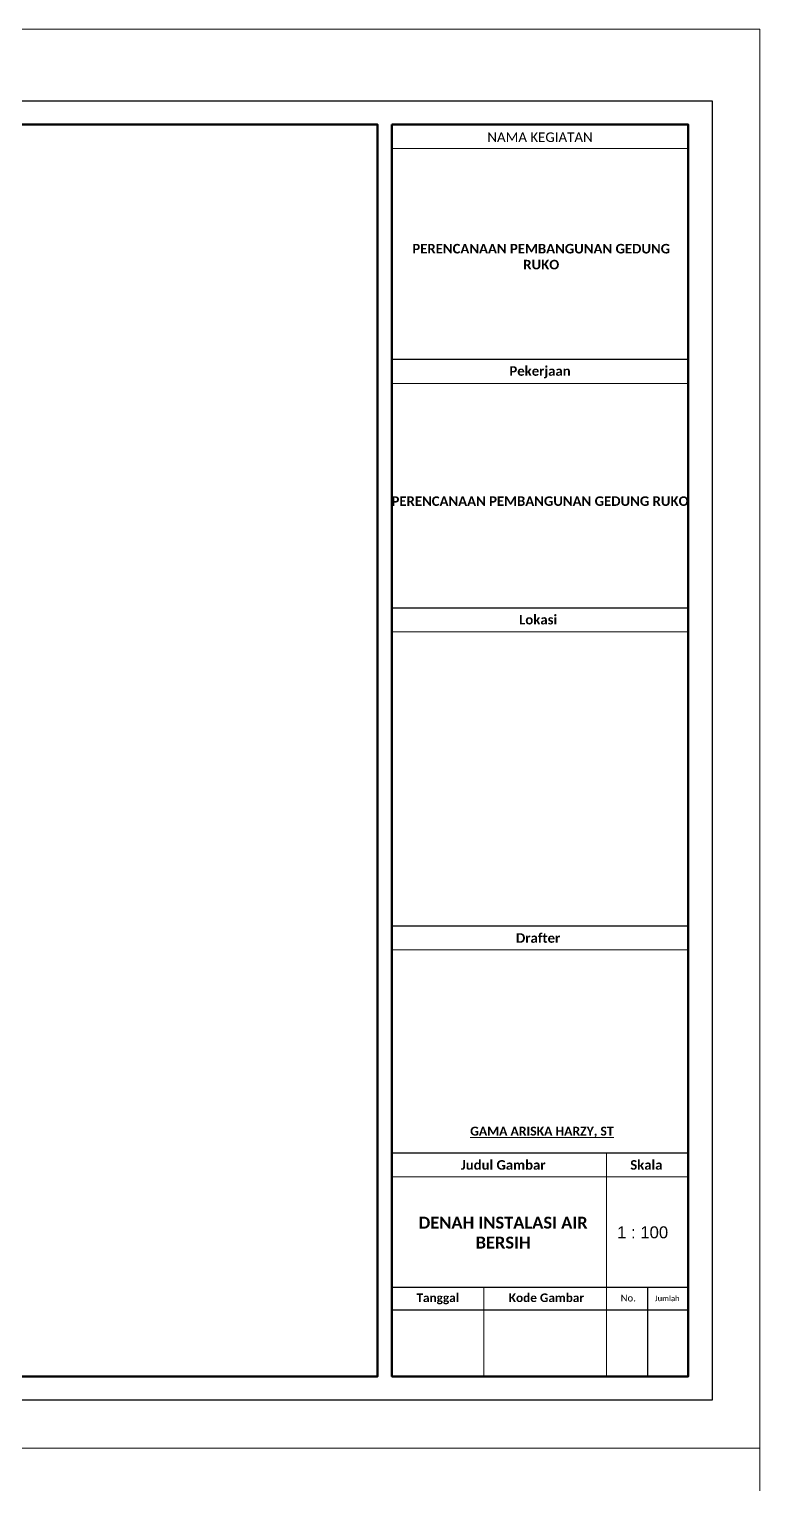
# Model space of a CAD drawing. Header units: centimetres. Extents: x 134057 to 145613, y 5028 to 39996.
# Drawn here: x 142788 to 144755, y 32243 to 36160 of the extents above; entities that cross this region are included whole.
import ezdxf

# ---------------------------------------------------------------- set-up
doc = ezdxf.new("R2010")
doc.units = ezdxf.units.CM
for name, color, linetype, lineweight in [('a. line t', 7, 'Continuous', 50), ('Kertas', 252, 'Continuous', 20), ('Legenda', 252, 'Continuous', 20)]:
    doc.layers.add(name, color=color, linetype=linetype, lineweight=lineweight)
doc.styles.get("Standard").update_dxf_attribs({"font": 'arial.ttf'})

msp = doc.modelspace()

# ---------------------------------------------------------------- linework, layer by layer
at = {"layer": 'Kertas'}
for points in [[(139416.657, 36160.336), (144754.972, 36160.336), (144754.972, 32339.904), (139416.657, 32339.904)], [(139416.657, 32339.904), (144754.972, 32339.904), (144754.972, 28519.471), (139416.657, 28519.471)]]:
    msp.add_lwpolyline(points, close=True, dxfattribs=at)
at = {"layer": 'Legenda', "color": 1, "lineweight": 20}
for p, q in [((144562.021, 35838.751), (143764.489, 35838.751)), ((144562.021, 35206.461), (143764.489, 35206.461)), ((144562.718, 34537.35), (143765.187, 34537.35)), ((144562.718, 33681.199), (143765.187, 33681.199)), ((144342.395, 33134.247), (144342.395, 32532.855)), ((143764.489, 33069.93), (144562.021, 33069.93)), ((144011.78, 32772.241), (144011.78, 32532.855))]:
    msp.add_line(p, q, dxfattribs=at)
at = {"layer": 'Legenda', "color": 1, "lineweight": 30}
for p, q in [((144562.021, 35270.778), (143764.489, 35270.778)), ((144562.718, 34601.667), (143765.187, 34601.667)), ((144562.718, 33745.516), (143765.187, 33745.516)), ((144562.021, 33134.247), (143764.489, 33134.247)), ((144562.021, 32772.241), (143764.489, 32772.241)), ((144452.208, 32772.241), (144452.208, 32532.855)), ((144562.021, 32711.463), (143764.489, 32711.463))]:
    msp.add_line(p, q, dxfattribs=at)
at = {"layer": 'Legenda', "color": 5, "lineweight": 30}
msp.add_lwpolyline([(139609.608, 35967.385), (144626.338, 35967.385), (144626.338, 32468.538), (139609.608, 32468.538)], close=True, dxfattribs=at)
at = {"layer": 'Legenda', "color": 1, "lineweight": 50}
for points in [[(139673.925, 35903.068), (143725.899, 35903.068), (143725.899, 32532.855), (139673.925, 32532.855)], [(143764.489, 35903.068), (144562.021, 35903.068), (144562.021, 32532.855), (143764.489, 32532.855)]]:
    msp.add_lwpolyline(points, close=True, dxfattribs=at)

# ---------------------------------------------------------------- texts
at = {"layer": 'a. line t', "color": 2}
msp.add_text('1 : 100', height=32.1585, dxfattribs=at).set_placement((144370.758, 32904.748))
at = {"layer": 'a. line t', "color": 2, "lineweight": 20, "attachment_point": 5}
for s, insert, char_height, width in [('{\\fCandara|b0|i0|c0|p34;NAMA KEGIATAN}', (144163.255, 35869.118), 25.72682, 797.53136), ('{\\fCandara|b1|i0|c0|p34;PERENCANAAN PEMBANGUNAN GEDUNG RUKO}', (144166.524, 35547.553), 25.72682, 697.36613), ('{\\fCandara|b1|i0|c0|p34;Pekerjaan}', (144163.255, 35236.442), 25.72682, 797.53136), ('{\\fCandara|b1|i0|c0|p34;PERENCANAAN PEMBANGUNAN GEDUNG RUKO }', (144163.255, 34889.346), 25.72682, 797.53136), ('{\\fCandara|b1|i0|c0|p34;Lokasi}', (144158.138, 34570.214), 25.72682, 797.53136), ('{\\fCandara|b1|i0|c0|p34;Drafter}', (144158.138, 33713.114), 25.72682, 797.53136), ('{\\fCandara|b1|i0|c0|p34;\\LGAMA ARISKA HARZY, ST}', (144168.373, 33190.717), 23.8863, 895.99202), ('{\\fCandara|b1|i0|c0|p34;Judul Gambar}', (144064.231, 33102.088), 25.72682, 527.39977), ('{\\fCandara|b1|i0|c0|p34;Skala}', (144449.481, 33102.088), 25.72682, 270.13159)]:
    msp.add_mtext(s, dxfattribs=dict(at, insert=insert, char_height=char_height, width=width))
at = {"layer": 'a. line t', "color": 2, "lineweight": 15, "insert": (144063.991, 32919.776), "char_height": 32.15852, "width": 546.29036, "attachment_point": 5}
msp.add_mtext('{\\fCandara|b1|i0|c0|p34;DENAH INSTALASI AIR BERSIH}', dxfattribs=at)
at = {"layer": 'a. line t', "color": 2, "attachment_point": 1}
for s, insert, char_height, width in [('{\\fCandara|b1|i0|c0|p34;Tanggal}', (143830.604, 32756.167), 23.15414, 405.10216), ('{\\fCandara|b1|i0|c0|p34;Kode Gambar}', (144079.113, 32756.167), 23.15414, 405.10216), ('{\\fCandara|b0|i0|c0|p34;No.}', (144380.111, 32753.165), 18.52331, 39.33731), ('{\\fCandara|b0|i0|c0|p34;Jumlah}', (144472.432, 32750.311), 14.81865, 70.40205)]:
    msp.add_mtext(s, dxfattribs=dict(at, insert=insert, char_height=char_height, width=width))

doc.saveas('drawing.dxf')
